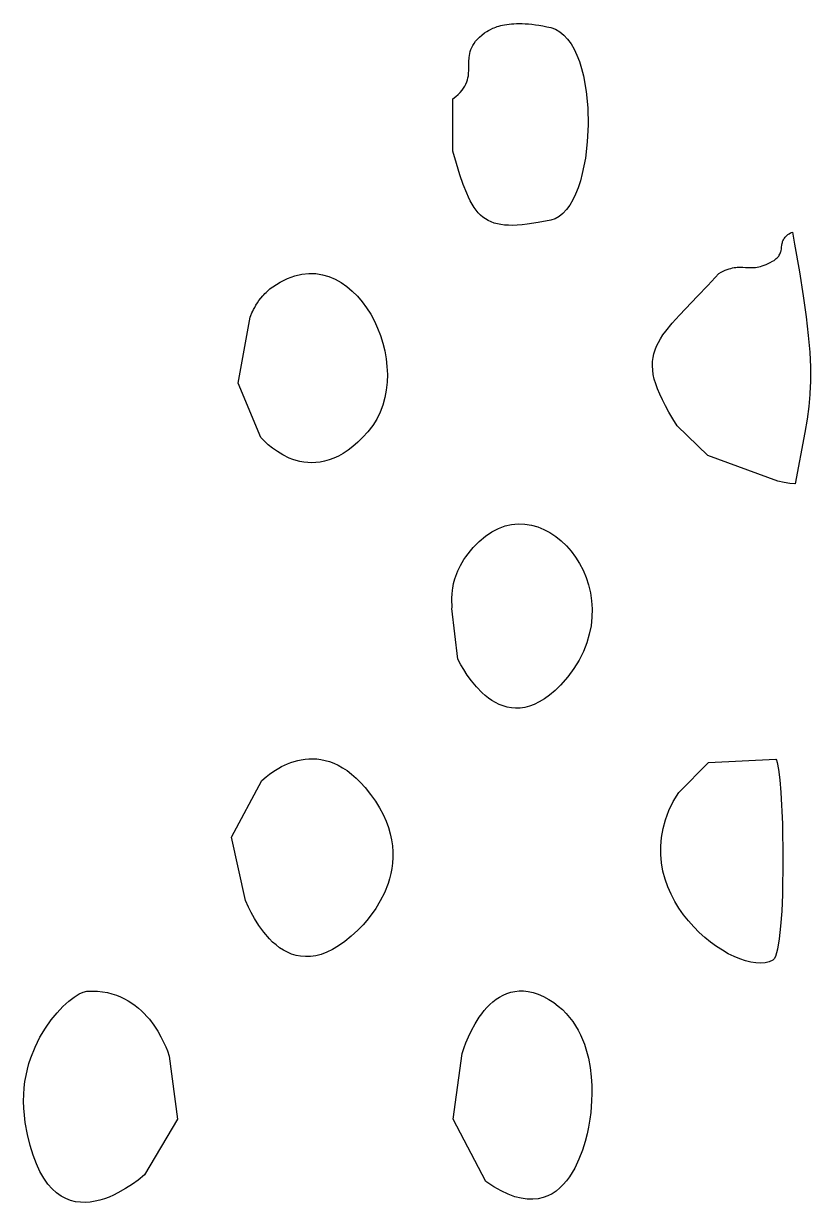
# Model space of a CAD drawing. Header units: millimetres. Extents: x 73 to 173, y -160 to -92.
# Drawn here: x 153.685 to 154.358, y -137.387 to -136.379 of the extents above; entities that cross this region are included whole.
import ezdxf

# ---------------------------------------------------------------- set-up
doc = ezdxf.new("R2010")
doc.units = ezdxf.units.MM
doc.layers.add('F.Silkscreen', color=41, linetype='CONTINUOUS', true_color=0xf2eda1)

msp = doc.modelspace()

# ---------------------------------------------------------------- linework, layer by layer
at = {"layer": 'F.Silkscreen', "linetype": 'CONTINUOUS'}
for p, q in [((154.079431, -136.387108), (154.081346, -136.385787)), ((154.081346, -136.385787), (154.082749, -136.38494)), ((154.082749, -136.38494), (154.084469, -136.384028)), ((154.084469, -136.384028), (154.086506, -136.383085)), ((154.086506, -136.383085), (154.087667, -136.382611)), ((154.087667, -136.382611), (154.088911, -136.382151)), ((154.088911, -136.382151), (154.090255, -136.381704)), ((154.090255, -136.381704), (154.091682, -136.38128)), ((154.091682, -136.38128), (154.093212, -136.380874)), ((154.093212, -136.380874), (154.094833, -136.380493)), ((154.094833, -136.380493), (154.096562, -136.380151)), ((154.096562, -136.380151), (154.098388, -136.37985)), ((154.098388, -136.37985), (154.10033, -136.379587)), ((154.10033, -136.379587), (154.10237, -136.379377)), ((154.10237, -136.379377), (154.104528, -136.37922)), ((154.104528, -136.37922), (154.106786, -136.379126)), ((154.106786, -136.379126), (154.109162, -136.379097)), ((154.109162, -136.379097), (154.111661, -136.379134)), ((154.111661, -136.379134), (154.114269, -136.379246)), ((154.114269, -136.379246), (154.117006, -136.379438)), ((154.117006, -136.379438), (154.119867, -136.37972)), ((154.119867, -136.37972), (154.122841, -136.380087)), ((154.122841, -136.380087), (154.125946, -136.380551)), ((154.125946, -136.380551), (154.129188, -136.381121)), ((154.129188, -136.381121), (154.132554, -136.381786)), ((154.132554, -136.381786), (154.136048, -136.382573)), ((154.136048, -136.382573), (154.140071, -136.383952)), ((154.140071, -136.383952), (154.14382, -136.386053)), ((154.14382, -136.386053), (154.147274, -136.388864)), ((154.069361, -136.397794), (154.070432, -136.39603)), ((154.070432, -136.39603), (154.071728, -136.39427)), ((154.071728, -136.39427), (154.073258, -136.39249)), ((154.073258, -136.39249), (154.075035, -136.390708)), ((154.075035, -136.390708), (154.077087, -136.388915)), ((154.077087, -136.388915), (154.079431, -136.387108)), ((154.147274, -136.388864), (154.150467, -136.392307)), ((154.150467, -136.392307), (154.15338, -136.396348)), ((154.15338, -136.396348), (154.156028, -136.400932)), ((154.066278, -136.408235), (154.066483, -136.406496)), ((154.066483, -136.406496), (154.066789, -136.40477)), ((154.066789, -136.40477), (154.067202, -136.403033)), ((154.067202, -136.403033), (154.06776, -136.401288)), ((154.06776, -136.401288), (154.068476, -136.39955)), ((154.068476, -136.39955), (154.069361, -136.397794)), ((154.156028, -136.400932), (154.158401, -136.406005)), ((154.158401, -136.406005), (154.160504, -136.411525)), ((154.065972, -136.418577), (154.066029, -136.415133)), ((154.066029, -136.415133), (154.066072, -136.41168)), ((154.066072, -136.41168), (154.066278, -136.408235)), ((154.160504, -136.411525), (154.16234, -136.417437)), ((154.064798, -136.427257), (154.065232, -136.425515)), ((154.065232, -136.425515), (154.065549, -136.423777)), ((154.065549, -136.423777), (154.065756, -136.422041)), ((154.065756, -136.422041), (154.065972, -136.418577)), ((154.16234, -136.417437), (154.163914, -136.423698)), ((154.163914, -136.423698), (154.16628, -136.437039)), ((154.058632, -136.437884), (154.060178, -136.436091)), ((154.060178, -136.436091), (154.061493, -136.434315)), ((154.061493, -136.434315), (154.06259, -136.432536)), ((154.06259, -136.432536), (154.063501, -136.430768)), ((154.063501, -136.430768), (154.064222, -136.429008)), ((154.064222, -136.429008), (154.064798, -136.427257)), ((154.052314, -136.488224), (154.052369, -136.44333)), ((154.052369, -136.44333), (154.054738, -136.441501)), ((154.054738, -136.441501), (154.056816, -136.439691)), ((154.056816, -136.439691), (154.058632, -136.437884)), ((154.16628, -136.437039), (154.167618, -136.451157)), ((154.167618, -136.451157), (154.167943, -136.465647)), ((154.167943, -136.465647), (154.167266, -136.480112)), ((154.167266, -136.480112), (154.165612, -136.494155)), ((154.055417, -136.498791), (154.052314, -136.488224)), ((154.165612, -136.494155), (154.162998, -136.507373)), ((154.058363, -136.508268), (154.055417, -136.498791)), ((154.061243, -136.516729), (154.058363, -136.508268)), ((154.064145, -136.524176), (154.061243, -136.516729)), ((154.161327, -136.513562), (154.159425, -136.519383)), ((154.162998, -136.507373), (154.161327, -136.513562)), ((154.06564, -136.527531), (154.064145, -136.524176)), ((154.157289, -136.524795), (154.154927, -136.52976)), ((154.159425, -136.519383), (154.157289, -136.524795)), ((154.067181, -136.53065), (154.06564, -136.527531)), ((154.068775, -136.533535), (154.067181, -136.53065)), ((154.070432, -136.536188), (154.068775, -136.533535)), ((154.072173, -136.538615), (154.070432, -136.536188)), ((154.152337, -136.534221), (154.149515, -136.538109)), ((154.154927, -136.52976), (154.152337, -136.534221)), ((154.074001, -136.540816), (154.072173, -136.538615)), ((154.075934, -136.542801), (154.074001, -136.540816)), ((154.077989, -136.544569), (154.075934, -136.542801)), ((154.080153, -136.546131), (154.077989, -136.544569)), ((154.082472, -136.547493), (154.080153, -136.546131)), ((154.084934, -136.54864), (154.082472, -136.547493)), ((154.135999, -136.547175), (154.125319, -136.549212)), ((154.13971, -136.545998), (154.135999, -136.547175)), ((154.143199, -136.544056), (154.13971, -136.545998)), ((154.146463, -136.541423), (154.143199, -136.544056)), ((154.149515, -136.538109), (154.146463, -136.541423)), ((154.08755, -136.549599), (154.084934, -136.54864)), ((154.090353, -136.550366), (154.08755, -136.549599)), ((154.093337, -136.550932), (154.090353, -136.550366)), ((154.096517, -136.551333), (154.093337, -136.550932)), ((154.099916, -136.551541), (154.096517, -136.551333)), ((154.103523, -136.551566), (154.099916, -136.551541)), ((154.107367, -136.551428), (154.103523, -136.551566)), ((154.11146, -136.551118), (154.107367, -136.551428)), ((154.115801, -136.550634), (154.11146, -136.551118)), ((154.125319, -136.549212), (154.115801, -136.550634)), ((154.340966, -136.558083), (154.342762, -136.55743)), ((154.342762, -136.55743), (154.344622, -136.567735)), ((154.333647, -136.568578), (154.333912, -136.567026)), ((154.333912, -136.567026), (154.334103, -136.566251)), ((154.334103, -136.566251), (154.334331, -136.565488)), ((154.334331, -136.565488), (154.334606, -136.564721)), ((154.334606, -136.564721), (154.334952, -136.563955)), ((154.334952, -136.563955), (154.335371, -136.563206)), ((154.335371, -136.563206), (154.335854, -136.562449)), ((154.335854, -136.562449), (154.336426, -136.561705)), ((154.336426, -136.561705), (154.337112, -136.560968)), ((154.337112, -136.560968), (154.337886, -136.560234)), ((154.337886, -136.560234), (154.338792, -136.559508)), ((154.338792, -136.559508), (154.339814, -136.558786)), ((154.339814, -136.558786), (154.340966, -136.558083)), ((154.344622, -136.567735), (154.348637, -136.591221)), ((154.330386, -136.578567), (154.330979, -136.577817)), ((154.330979, -136.577817), (154.331482, -136.577068)), ((154.331482, -136.577068), (154.331909, -136.576312)), ((154.331909, -136.576312), (154.332247, -136.575549)), ((154.332247, -136.575549), (154.332539, -136.574783)), ((154.332539, -136.574783), (154.332771, -136.574008)), ((154.332771, -136.574008), (154.332963, -136.573245)), ((154.332963, -136.573245), (154.333237, -136.571693)), ((154.333237, -136.571693), (154.333442, -136.570139)), ((154.333442, -136.570139), (154.333647, -136.568578)), ((154.291495, -136.587976), (154.292879, -136.587716)), ((154.292879, -136.587716), (154.294207, -136.587525)), ((154.294207, -136.587525), (154.295503, -136.587405)), ((154.295503, -136.587405), (154.297955, -136.587319)), ((154.297955, -136.587319), (154.300322, -136.58738)), ((154.300322, -136.58738), (154.302638, -136.587512)), ((154.302638, -136.587512), (154.304945, -136.587647)), ((154.304945, -136.587647), (154.307331, -136.587693)), ((154.307331, -136.587693), (154.30982, -136.587599)), ((154.30982, -136.587599), (154.311125, -136.587474)), ((154.311125, -136.587474), (154.312464, -136.587278)), ((154.312464, -136.587278), (154.313877, -136.587004)), ((154.313877, -136.587004), (154.315338, -136.586655)), ((154.315338, -136.586655), (154.316875, -136.586197)), ((154.316875, -136.586197), (154.318487, -136.58564)), ((154.318487, -136.58564), (154.320163, -136.584965)), ((154.320163, -136.584965), (154.321938, -136.584183)), ((154.321938, -136.584183), (154.323805, -136.583252)), ((154.323805, -136.583252), (154.325779, -136.58219)), ((154.325779, -136.58219), (154.326951, -136.581479)), ((154.326951, -136.581479), (154.327981, -136.580755)), ((154.327981, -136.580755), (154.328906, -136.580035)), ((154.328906, -136.580035), (154.329698, -136.579304)), ((154.329698, -136.579304), (154.330386, -136.578567)), ((153.90462, -136.600013), (153.910904, -136.596881)), ((153.910904, -136.596881), (153.917109, -136.594639)), ((153.917109, -136.594639), (153.923203, -136.593255)), ((153.923203, -136.593255), (153.929186, -136.592668)), ((153.929186, -136.592668), (153.935039, -136.592852)), ((153.935039, -136.592852), (153.940722, -136.593758)), ((153.940722, -136.593758), (153.94624, -136.59535)), ((153.94624, -136.59535), (153.951572, -136.597585)), ((153.951572, -136.597585), (153.956692, -136.600416)), ((154.270295, -136.602974), (154.279817, -136.592702)), ((154.279817, -136.592702), (154.281748, -136.591654)), ((154.281748, -136.591654), (154.283579, -136.590741)), ((154.283579, -136.590741), (154.28532, -136.589969)), ((154.28532, -136.589969), (154.286976, -136.589309)), ((154.286976, -136.589309), (154.288553, -136.588763)), ((154.288553, -136.588763), (154.290053, -136.588327)), ((154.290053, -136.588327), (154.291495, -136.587976)), ((154.348637, -136.591221), (154.351873, -136.611729)), ((153.892581, -136.60887), (153.893621, -136.607878)), ((153.893621, -136.607878), (153.894716, -136.606902)), ((153.894716, -136.606902), (153.895858, -136.605947)), ((153.895858, -136.605947), (153.89704, -136.605008)), ((153.89704, -136.605008), (153.89828, -136.604092)), ((153.89828, -136.604092), (153.90462, -136.600013)), ((153.956692, -136.600416), (153.961582, -136.603799)), ((153.961582, -136.603799), (153.966239, -136.607698)), ((153.966239, -136.607698), (153.970614, -136.612058)), ((154.261467, -136.612207), (154.270295, -136.602974)), ((153.883902, -136.61984), (153.885111, -136.617922)), ((153.885111, -136.617922), (153.886486, -136.615941)), ((153.886486, -136.615941), (153.888016, -136.613924)), ((153.888016, -136.613924), (153.889715, -136.611894)), ((153.889715, -136.611894), (153.890624, -136.61088)), ((153.890624, -136.61088), (153.891578, -136.609873)), ((153.891578, -136.609873), (153.892581, -136.60887)), ((153.970614, -136.612058), (153.97472, -136.616857)), ((153.97472, -136.616857), (153.978522, -136.622033)), ((154.246142, -136.628203), (154.261467, -136.612207)), ((154.351873, -136.611729), (154.354403, -136.629795)), ((153.879478, -136.628764), (153.880449, -136.626437)), ((153.880449, -136.626437), (153.881108, -136.624992)), ((153.881108, -136.624992), (153.881902, -136.623406)), ((153.881902, -136.623406), (153.882834, -136.621678)), ((153.882834, -136.621678), (153.883902, -136.61984)), ((153.978522, -136.622033), (153.982011, -136.627556)), ((153.982011, -136.627556), (153.985157, -136.633381)), ((154.23977, -136.635288), (154.246142, -136.628203)), ((153.868774, -136.686563), (153.878945, -136.630188)), ((153.878945, -136.630188), (153.879478, -136.628764)), ((153.985157, -136.633381), (153.987948, -136.639467)), ((154.234334, -136.64199), (154.23977, -136.635288)), ((154.354403, -136.629795), (154.356253, -136.645793)), ((153.987948, -136.639467), (153.990374, -136.645762)), ((153.990374, -136.645762), (153.992396, -136.65223)), ((154.229891, -136.648454), (154.231984, -136.645242)), ((154.231984, -136.645242), (154.234334, -136.64199)), ((154.356253, -136.645793), (154.35746, -136.659947)), ((153.992396, -136.65223), (153.994033, -136.658837)), ((154.224205, -136.661329), (154.225207, -136.658065)), ((154.225207, -136.658065), (154.226489, -136.654842)), ((154.226489, -136.654842), (154.228057, -136.651644)), ((154.228057, -136.651644), (154.229891, -136.648454)), ((153.994033, -136.658837), (153.995221, -136.665527)), ((153.995221, -136.665527), (153.995963, -136.672263)), ((154.222983, -136.671583), (154.223088, -136.668065)), ((154.223088, -136.668065), (154.223499, -136.664657)), ((154.223499, -136.664657), (154.224205, -136.661329)), ((154.35746, -136.659947), (154.358064, -136.672762)), ((153.995963, -136.672263), (153.996253, -136.679007)), ((154.223203, -136.675216), (154.222983, -136.671583)), ((154.223732, -136.679003), (154.223203, -136.675216)), ((154.358064, -136.672762), (154.35811, -136.683769)), ((153.888052, -136.732914), (153.868774, -136.686563)), ((153.996057, -136.685706), (153.995359, -136.692328)), ((153.996253, -136.679007), (153.996057, -136.685706)), ((154.224589, -136.682954), (154.223732, -136.679003)), ((154.225784, -136.68708), (154.224589, -136.682954)), ((154.227326, -136.691409), (154.225784, -136.68708)), ((154.358083, -136.685178), (154.357668, -136.694889)), ((154.35811, -136.683769), (154.358083, -136.685178)), ((153.995359, -136.692328), (153.994152, -136.69883)), ((154.229216, -136.695965), (154.227326, -136.691409)), ((154.231462, -136.700773), (154.229216, -136.695965)), ((154.357577, -136.696264), (154.356678, -136.706376)), ((154.357668, -136.694889), (154.357577, -136.696264)), ((153.992396, -136.705164), (153.990094, -136.711292)), ((153.994152, -136.69883), (153.992396, -136.705164)), ((154.234077, -136.705839), (154.231462, -136.700773)), ((154.23706, -136.711192), (154.234077, -136.705839)), ((154.356678, -136.706376), (154.355269, -136.717233)), ((153.987215, -136.71716), (153.983749, -136.722755)), ((153.990094, -136.711292), (153.987215, -136.71716)), ((154.240425, -136.716854), (154.23706, -136.711192)), ((154.244179, -136.72283), (154.240425, -136.716854)), ((154.355269, -136.717233), (154.353423, -136.728613)), ((153.979672, -136.727992), (153.97535, -136.732741)), ((153.983749, -136.722755), (153.979672, -136.727992)), ((154.270423, -136.748343), (154.244179, -136.72283)), ((154.353423, -136.728613), (154.345019, -136.772621)), ((153.891529, -136.736437), (153.888052, -136.732914)), ((153.89439, -136.739038), (153.891529, -136.736437)), ((153.89796, -136.741946), (153.89439, -136.739038)), ((153.971059, -136.736943), (153.966813, -136.740622)), ((153.97535, -136.732741), (153.971059, -136.736943)), ((153.902174, -136.744946), (153.89796, -136.741946)), ((153.907015, -136.747841), (153.902174, -136.744946)), ((153.912415, -136.750452), (153.907015, -136.747841)), ((153.954424, -136.74882), (153.950421, -136.750677)), ((153.95849, -136.746539), (153.954424, -136.74882)), ((153.962621, -136.743806), (153.95849, -136.746539)), ((153.966813, -136.740622), (153.962621, -136.743806)), ((154.330112, -136.770349), (154.270423, -136.748343)), ((153.915321, -136.751578), (153.912415, -136.750452)), ((153.918343, -136.752567), (153.915321, -136.751578)), ((153.921502, -136.753373), (153.918343, -136.752567)), ((153.924759, -136.753985), (153.921502, -136.753373)), ((153.928135, -136.754375), (153.924759, -136.753985)), ((153.931618, -136.754516), (153.928135, -136.754375)), ((153.935199, -136.754389), (153.931618, -136.754516)), ((153.938881, -136.753967), (153.935199, -136.754389)), ((153.942642, -136.753217), (153.938881, -136.753967)), ((153.946487, -136.752131), (153.942642, -136.753217)), ((153.950421, -136.750677), (153.946487, -136.752131)), ((154.335633, -136.771402), (154.330112, -136.770349)), ((154.340516, -136.772144), (154.335633, -136.771402)), ((154.344831, -136.77261), (154.340516, -136.772144)), ((154.345019, -136.772621), (154.344831, -136.77261)), ((154.09126, -136.810572), (154.096912, -136.80852)), ((154.096912, -136.80852), (154.102583, -136.807243)), ((154.102583, -136.807243), (154.108254, -136.806726)), ((154.108254, -136.806726), (154.113887, -136.806916)), ((154.113887, -136.806916), (154.119437, -136.807782)), ((154.119437, -136.807782), (154.124882, -136.809297)), ((154.124882, -136.809297), (154.130197, -136.811433)), ((154.07481, -136.821762), (154.080182, -136.81716)), ((154.080182, -136.81716), (154.085671, -136.813437)), ((154.085671, -136.813437), (154.09126, -136.810572)), ((154.130197, -136.811433), (154.135337, -136.814141)), ((154.135337, -136.814141), (154.140259, -136.817394)), ((154.140259, -136.817394), (154.144946, -136.821162)), ((154.065341, -136.832229), (154.067404, -136.829652)), ((154.067404, -136.829652), (154.069667, -136.827038)), ((154.069667, -136.827038), (154.072134, -136.824416)), ((154.072134, -136.824416), (154.07481, -136.821762)), ((154.144946, -136.821162), (154.149367, -136.8254)), ((154.149367, -136.8254), (154.153485, -136.830085)), ((154.058838, -136.842195), (154.060218, -136.839762)), ((154.060218, -136.839762), (154.061753, -136.837287)), ((154.061753, -136.837287), (154.063453, -136.834777)), ((154.063453, -136.834777), (154.065341, -136.832229)), ((154.153485, -136.830085), (154.157257, -136.835181)), ((154.157257, -136.835181), (154.16066, -136.840638)), ((154.05476, -136.851433), (154.055577, -136.849204)), ((154.055577, -136.849204), (154.056534, -136.846908)), ((154.056534, -136.846908), (154.057613, -136.844577)), ((154.057613, -136.844577), (154.058838, -136.842195)), ((154.16066, -136.840638), (154.163649, -136.846452)), ((154.163649, -136.846452), (154.166201, -136.852559)), ((154.052226, -136.861633), (154.052545, -136.859732)), ((154.052545, -136.859732), (154.052954, -136.857756)), ((154.052954, -136.857756), (154.053457, -136.855717)), ((154.053457, -136.855717), (154.054057, -136.853605)), ((154.054057, -136.853605), (154.05476, -136.851433)), ((154.166201, -136.852559), (154.168285, -136.858956)), ((154.168285, -136.858956), (154.169869, -136.86558)), ((154.051545, -136.869953), (154.051666, -136.866881)), ((154.051545, -136.872644), (154.051545, -136.869953)), ((154.051666, -136.866881), (154.051971, -136.863468)), ((154.051971, -136.863468), (154.052226, -136.861633)), ((154.169869, -136.86558), (154.170909, -136.872415)), ((154.051435, -136.879165), (154.051548, -136.87876)), ((154.056598, -136.922394), (154.051435, -136.879165)), ((154.051658, -136.876812), (154.051545, -136.872644)), ((154.051548, -136.87876), (154.051624, -136.878224)), ((154.051624, -136.878224), (154.051658, -136.876812)), ((154.170909, -136.872415), (154.171369, -136.879414)), ((154.171369, -136.879414), (154.171224, -136.886554)), ((154.171224, -136.886554), (154.170445, -136.893802)), ((154.170445, -136.893802), (154.169002, -136.901114)), ((154.166846, -136.908468), (154.163956, -136.915806)), ((154.169002, -136.901114), (154.166846, -136.908468)), ((154.163956, -136.915806), (154.160284, -136.923131)), ((154.059245, -136.927367), (154.056598, -136.922394)), ((154.06159, -136.931362), (154.059245, -136.927367)), ((154.155817, -136.930378), (154.150513, -136.937531)), ((154.160284, -136.923131), (154.155817, -136.930378)), ((154.064595, -136.936004), (154.06159, -136.931362)), ((154.068237, -136.941021), (154.064595, -136.936004)), ((154.150513, -136.937531), (154.144331, -136.944542)), ((154.072505, -136.946149), (154.068237, -136.941021)), ((154.077357, -136.951114), (154.072505, -136.946149)), ((154.13965, -136.949141), (154.135074, -136.953053)), ((154.144331, -136.944542), (154.13965, -136.949141)), ((154.080008, -136.953469), (154.077357, -136.951114)), ((154.082788, -136.955673), (154.080008, -136.953469)), ((154.085716, -136.9577), (154.082788, -136.955673)), ((154.088777, -136.95952), (154.085716, -136.9577)), ((154.091961, -136.961108), (154.088777, -136.95952)), ((154.126232, -136.958998), (154.121956, -136.961086)), ((154.130596, -136.956334), (154.126232, -136.958998)), ((154.135074, -136.953053), (154.130596, -136.956334)), ((154.095289, -136.962416), (154.091961, -136.961108)), ((154.098738, -136.963419), (154.095289, -136.962416)), ((154.102309, -136.964072), (154.098738, -136.963419)), ((154.106, -136.964361), (154.102309, -136.964072)), ((154.109824, -136.964244), (154.106, -136.964361)), ((154.113754, -136.96367), (154.109824, -136.964244)), ((154.117799, -136.962638), (154.113754, -136.96367)), ((154.121956, -136.961086), (154.117799, -136.962638)), ((153.910969, -137.011835), (153.91372, -137.010763)), ((153.91372, -137.010763), (153.9166, -137.009819)), ((153.9166, -137.009819), (153.919588, -137.00899)), ((153.919588, -137.00899), (153.922676, -137.008339)), ((153.922676, -137.008339), (153.925874, -137.007852)), ((153.925874, -137.007852), (153.929158, -137.007576)), ((153.929158, -137.007576), (153.932531, -137.007507)), ((153.932531, -137.007507), (153.935983, -137.007704)), ((153.935983, -137.007704), (153.939504, -137.008155)), ((153.939504, -137.008155), (153.943093, -137.008893)), ((153.943093, -137.008893), (153.946744, -137.00994)), ((153.946744, -137.00994), (153.950439, -137.011327)), ((154.245495, -137.036219), (154.271005, -137.010659)), ((154.271005, -137.010659), (154.328406, -137.007789)), ((154.328406, -137.007789), (154.329062, -137.008831)), ((154.329062, -137.008831), (154.329693, -137.010695)), ((154.329693, -137.010695), (154.330874, -137.016723)), ((153.892628, -137.022891), (153.895573, -137.020613)), ((153.895573, -137.020613), (153.899211, -137.018091)), ((153.899211, -137.018091), (153.903481, -137.015492)), ((153.903481, -137.015492), (153.905842, -137.014215)), ((153.905842, -137.014215), (153.908336, -137.012994)), ((153.908336, -137.012994), (153.910969, -137.011835)), ((153.950439, -137.011327), (153.954192, -137.013055)), ((153.954192, -137.013055), (153.957974, -137.015172)), ((153.957974, -137.015172), (153.961787, -137.01768)), ((153.961787, -137.01768), (153.965629, -137.020609)), ((153.965629, -137.020609), (153.96949, -137.023974)), ((154.330874, -137.016723), (154.331915, -137.025403)), ((153.863078, -137.074534), (153.889019, -137.025993)), ((153.889019, -137.025993), (153.892628, -137.022891)), ((153.96949, -137.023974), (153.973364, -137.027818)), ((153.973364, -137.027818), (153.977246, -137.032125)), ((154.331915, -137.025403), (154.332805, -137.036314)), ((153.977246, -137.032125), (153.981965, -137.038011)), ((153.981965, -137.038011), (153.986096, -137.043828)), ((154.240835, -137.044071), (154.245495, -137.036219)), ((154.332805, -137.036314), (154.334085, -137.063029)), ((153.986096, -137.043828), (153.989649, -137.049563)), ((153.989649, -137.049563), (153.992664, -137.055216)), ((154.237065, -137.051878), (154.240835, -137.044071)), ((153.992664, -137.055216), (153.995171, -137.060766)), ((153.995171, -137.060766), (153.997186, -137.066239)), ((154.232034, -137.067252), (154.234146, -137.059611)), ((154.234146, -137.059611), (154.237065, -137.051878)), ((153.997186, -137.066239), (153.998747, -137.071603)), ((154.230672, -137.074782), (154.232034, -137.067252)), ((154.334085, -137.063029), (154.334563, -137.093323)), ((153.875006, -137.128622), (153.863078, -137.074534)), ((153.998747, -137.071603), (153.99988, -137.076846)), ((153.99988, -137.076846), (154.000612, -137.081992)), ((154.230041, -137.082201), (154.230672, -137.074782)), ((154.000612, -137.081992), (154.000971, -137.086996)), ((154.000971, -137.086996), (154.000987, -137.091885)), ((154.230079, -137.089475), (154.230041, -137.082201)), ((154.230749, -137.096612), (154.230079, -137.089475)), ((154.000093, -137.101252), (153.999238, -137.105719)), ((154.000684, -137.096641), (154.000093, -137.101252)), ((154.000987, -137.091885), (154.000684, -137.096641)), ((154.232008, -137.103576), (154.230749, -137.096612)), ((154.334563, -137.093323), (154.334127, -137.123654)), ((153.998151, -137.110034), (153.996854, -137.11419)), ((153.999238, -137.105719), (153.998151, -137.110034)), ((154.233821, -137.110347), (154.232008, -137.103576)), ((154.236128, -137.116916), (154.233821, -137.110347)), ((153.996854, -137.11419), (153.993764, -137.121999)), ((154.238916, -137.123271), (154.236128, -137.116916)), ((153.877456, -137.134304), (153.875006, -137.128622)), ((153.990188, -137.129094), (153.986346, -137.135437)), ((153.993764, -137.121999), (153.990188, -137.129094)), ((154.242117, -137.129393), (154.238916, -137.123271)), ((154.24569, -137.135267), (154.242117, -137.129393)), ((154.334127, -137.123654), (154.333521, -137.137735)), ((153.879701, -137.138861), (153.877456, -137.134304)), ((153.882618, -137.144173), (153.879701, -137.138861)), ((153.982475, -137.140973), (153.978768, -137.145649)), ((153.986346, -137.135437), (153.982475, -137.140973)), ((154.2496, -137.140864), (154.24569, -137.135267)), ((154.2538, -137.146181), (154.2496, -137.140864)), ((154.333521, -137.137735), (154.332633, -137.150493)), ((153.886209, -137.14991), (153.882618, -137.144173)), ((153.890491, -137.15579), (153.886209, -137.14991)), ((153.975476, -137.149414), (153.971015, -137.154033)), ((153.978768, -137.145649), (153.975476, -137.149414)), ((154.258258, -137.151215), (154.2538, -137.146181)), ((154.262915, -137.155915), (154.258258, -137.151215)), ((154.332633, -137.150493), (154.331451, -137.161499)), ((153.895441, -137.161481), (153.890491, -137.15579)), ((153.898174, -137.164167), (153.895441, -137.161481)), ((153.965333, -137.159287), (153.959841, -137.163762)), ((153.971015, -137.154033), (153.965333, -137.159287)), ((154.267737, -137.160286), (154.262915, -137.155915)), ((154.272684, -137.164309), (154.267737, -137.160286)), ((154.331451, -137.161499), (154.329956, -137.170311)), ((153.901085, -137.166683), (153.898174, -137.164167)), ((153.904161, -137.169015), (153.901085, -137.166683)), ((153.907403, -137.171106), (153.904161, -137.169015)), ((153.910823, -137.17292), (153.907403, -137.171106)), ((153.94937, -137.170553), (153.944391, -137.172935)), ((153.954518, -137.167508), (153.94937, -137.170553)), ((153.959841, -137.163762), (153.954518, -137.167508)), ((154.277716, -137.167971), (154.272684, -137.164309)), ((154.282767, -137.171252), (154.277716, -137.167971)), ((154.287821, -137.174143), (154.282767, -137.171252)), ((154.329956, -137.170311), (154.328142, -137.176468)), ((153.914414, -137.17442), (153.910823, -137.17292)), ((153.918178, -137.175574), (153.914414, -137.17442)), ((153.922119, -137.176326), (153.918178, -137.175574)), ((153.926226, -137.176661), (153.922119, -137.176326)), ((153.930503, -137.176533), (153.926226, -137.176661)), ((153.934962, -137.17589), (153.930503, -137.176533)), ((153.939594, -137.174702), (153.934962, -137.17589)), ((153.944391, -137.172935), (153.939594, -137.174702)), ((154.292821, -137.176611), (154.287821, -137.174143)), ((154.29774, -137.178652), (154.292821, -137.176611)), ((154.302516, -137.18025), (154.29774, -137.178652)), ((154.307117, -137.181378), (154.302516, -137.18025)), ((154.311498, -137.182035), (154.307117, -137.181378)), ((154.315609, -137.182189), (154.311498, -137.182035)), ((154.319425, -137.181846), (154.315609, -137.182189)), ((154.322894, -137.180968), (154.319425, -137.181846)), ((154.325978, -137.179545), (154.322894, -137.180968)), ((154.327106, -137.178418), (154.325978, -137.179545)), ((154.328142, -137.176468), (154.327106, -137.178418)), ((153.723767, -137.214774), (153.728398, -137.211204)), ((153.728398, -137.211204), (153.732606, -137.208573)), ((153.732606, -137.208573), (153.736247, -137.2069)), ((153.736247, -137.2069), (153.739171, -137.206223)), ((153.739171, -137.206223), (153.743868, -137.206091)), ((153.743868, -137.206091), (153.74837, -137.206267)), ((153.74837, -137.206267), (153.75268, -137.206718)), ((153.75268, -137.206718), (153.756805, -137.207432)), ((153.756805, -137.207432), (153.760737, -137.208395)), ((153.760737, -137.208395), (153.764488, -137.209591)), ((153.764488, -137.209591), (153.768062, -137.211013)), ((153.768062, -137.211013), (153.771465, -137.212605)), ((153.771465, -137.212605), (153.774681, -137.214385)), ((154.089264, -137.21312), (154.092171, -137.211187)), ((154.092171, -137.211187), (154.095217, -137.209517)), ((154.095217, -137.209517), (154.098424, -137.208128)), ((154.098424, -137.208128), (154.101779, -137.207046)), ((154.101779, -137.207046), (154.105291, -137.206326)), ((154.105291, -137.206326), (154.108967, -137.205968)), ((154.108967, -137.205968), (154.112797, -137.206019)), ((154.112797, -137.206019), (154.116785, -137.206496)), ((154.116785, -137.206496), (154.120939, -137.207432)), ((154.120939, -137.207432), (154.125258, -137.20887)), ((154.125258, -137.20887), (154.129744, -137.210828)), ((154.129744, -137.210828), (154.134397, -137.213334)), ((153.713794, -137.224569), (153.718846, -137.219238)), ((153.718846, -137.219238), (153.723767, -137.214774)), ((153.774681, -137.214385), (153.777743, -137.216326)), ((153.777743, -137.216326), (153.780633, -137.218398)), ((153.780633, -137.218398), (153.783381, -137.220591)), ((153.783381, -137.220591), (153.785949, -137.222886)), ((154.079136, -137.222787), (154.081457, -137.220135)), ((154.081457, -137.220135), (154.083921, -137.217613)), ((154.083921, -137.217613), (154.086511, -137.215269)), ((154.086511, -137.215269), (154.089264, -137.21312)), ((154.134397, -137.213334), (154.138558, -137.216002)), ((154.138558, -137.216002), (154.142413, -137.218879)), ((154.142413, -137.218879), (154.145956, -137.221958)), ((154.145956, -137.221958), (154.149205, -137.225204)), ((153.703811, -137.237705), (153.70873, -137.230732)), ((153.70873, -137.230732), (153.713794, -137.224569)), ((153.785949, -137.222886), (153.788367, -137.225263)), ((153.788367, -137.225263), (153.790637, -137.227712)), ((153.790637, -137.227712), (153.792772, -137.230207)), ((153.792772, -137.230207), (153.796589, -137.235255)), ((154.071284, -137.234164), (154.074931, -137.228382)), ((154.074931, -137.228382), (154.076959, -137.225542)), ((154.076959, -137.225542), (154.079136, -137.222787)), ((154.149205, -137.225204), (154.152177, -137.22862)), ((154.152177, -137.22862), (154.154879, -137.232169)), ((154.154879, -137.232169), (154.157317, -137.235844)), ((153.699188, -137.245442), (153.703811, -137.237705)), ((153.796589, -137.235255), (153.799877, -137.240278)), ((153.799877, -137.240278), (153.802632, -137.245128)), ((154.065594, -137.24535), (154.068171, -137.239902)), ((154.068171, -137.239902), (154.071284, -137.234164)), ((154.157317, -137.235844), (154.15952, -137.239616)), ((154.15952, -137.239616), (154.161492, -137.243488)), ((153.694972, -137.253927), (153.699188, -137.245442)), ((153.802632, -137.245128), (153.8049, -137.249662)), ((153.8049, -137.249662), (153.806711, -137.25372)), ((154.06195, -137.25446), (154.063518, -137.250282)), ((154.063518, -137.250282), (154.065594, -137.24535)), ((154.161492, -137.243488), (154.163232, -137.24742)), ((154.163232, -137.24742), (154.164768, -137.251412)), ((154.164768, -137.251412), (154.166105, -137.255436)), ((153.691341, -137.263102), (153.694972, -137.253927)), ((153.806711, -137.25372), (153.808103, -137.257164)), ((153.808103, -137.257164), (153.809669, -137.26163)), ((153.809669, -137.26163), (153.816926, -137.315472)), ((154.052415, -137.315623), (154.060248, -137.259584)), ((154.060248, -137.259584), (154.06195, -137.25446)), ((154.166105, -137.255436), (154.16823, -137.26351)), ((153.68726, -137.278134), (153.688418, -137.272953)), ((153.688418, -137.272953), (153.689777, -137.267946)), ((153.689777, -137.267946), (153.691341, -137.263102)), ((154.16823, -137.26351), (154.169716, -137.271506)), ((154.169716, -137.271506), (154.170625, -137.279293)), ((153.686332, -137.28345), (153.68726, -137.278134)), ((154.170625, -137.279293), (154.171086, -137.286715)), ((153.685258, -137.294547), (153.685666, -137.288924)), ((153.685666, -137.288924), (153.686332, -137.28345)), ((154.171086, -137.286715), (154.171178, -137.29364)), ((153.685135, -137.300323), (153.685258, -137.294547)), ((153.68531, -137.306223), (153.685135, -137.300323)), ((154.171001, -137.299907), (154.1702, -137.309932)), ((154.171178, -137.29364), (154.171001, -137.299907)), ((153.685806, -137.312269), (153.68531, -137.306223)), ((153.686634, -137.318445), (153.685806, -137.312269)), ((154.1702, -137.309932), (154.169448, -137.315676)), ((153.688573, -137.328796), (153.686634, -137.318445)), ((153.816926, -137.315472), (153.788588, -137.363135)), ((154.080554, -137.368932), (154.052415, -137.315623)), ((154.168285, -137.322454), (154.167072, -137.328076)), ((154.169448, -137.315676), (154.168285, -137.322454)), ((153.690809, -137.338118), (153.688573, -137.328796)), ((154.167072, -137.328076), (154.165355, -137.334749)), ((153.693341, -137.346475), (153.690809, -137.338118)), ((154.163064, -137.342103), (154.16012, -137.349791)), ((154.165355, -137.334749), (154.163064, -137.342103)), ((153.69614, -137.353891), (153.693341, -137.346475)), ((154.16012, -137.349791), (154.156468, -137.357478)), ((153.699179, -137.360438), (153.69614, -137.353891)), ((153.70245, -137.366126), (153.699179, -137.360438)), ((153.788588, -137.363135), (153.78304, -137.367636)), ((154.154358, -137.361211), (154.152035, -137.364815)), ((154.156468, -137.357478), (154.154358, -137.361211)), ((153.705913, -137.371025), (153.70245, -137.366126)), ((153.709545, -137.375164), (153.705913, -137.371025)), ((153.778276, -137.371095), (153.772445, -137.374903)), ((153.78304, -137.367636), (153.778276, -137.371095)), ((154.087263, -137.373362), (154.080554, -137.368932)), ((154.093619, -137.376956), (154.087263, -137.373362)), ((154.146768, -137.371441), (154.143788, -137.374375)), ((154.149515, -137.368235), (154.146768, -137.371441)), ((154.152035, -137.364815), (154.149515, -137.368235)), ((153.713336, -137.378595), (153.709545, -137.375164)), ((153.717252, -137.381363), (153.713336, -137.378595)), ((153.721276, -137.383508), (153.717252, -137.381363)), ((153.725373, -137.385078), (153.721276, -137.383508)), ((153.754403, -137.383582), (153.750387, -137.384818)), ((153.758313, -137.382122), (153.754403, -137.383582)), ((153.762098, -137.380478), (153.758313, -137.382122)), ((153.765729, -137.378698), (153.762098, -137.380478)), ((153.772445, -137.374903), (153.765729, -137.378698)), ((154.099657, -137.379776), (154.093619, -137.376956)), ((154.10537, -137.381854), (154.099657, -137.379776)), ((154.110774, -137.383228), (154.10537, -137.381854)), ((154.11588, -137.383948), (154.110774, -137.383228)), ((154.120685, -137.384075), (154.11588, -137.383948)), ((154.125203, -137.383628), (154.120685, -137.384075)), ((154.129444, -137.382639), (154.125203, -137.383628)), ((154.13341, -137.38119), (154.129444, -137.382639)), ((154.137124, -137.379294), (154.13341, -137.38119)), ((154.140579, -137.377017), (154.137124, -137.379294)), ((154.143788, -137.374375), (154.140579, -137.377017)), ((153.729539, -137.386108), (153.725373, -137.385078)), ((153.733719, -137.386652), (153.729539, -137.386108)), ((153.737927, -137.386754), (153.733719, -137.386652)), ((153.742128, -137.386448), (153.737927, -137.386754)), ((153.746284, -137.385792), (153.742128, -137.386448)), ((153.750387, -137.384818), (153.746284, -137.385792))]:
    msp.add_line(p, q, dxfattribs=at)

doc.saveas('drawing.dxf')
